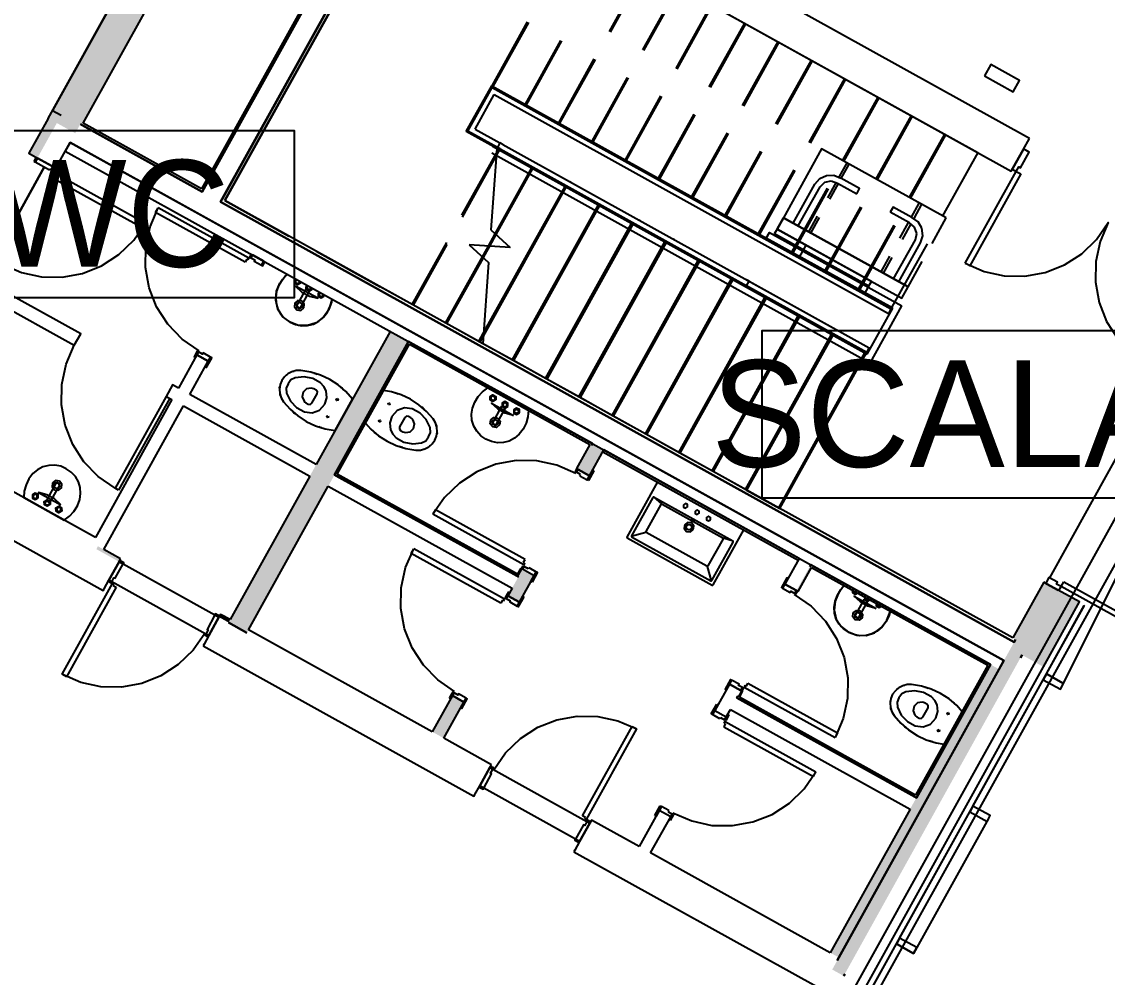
# Model space of a CAD drawing. Header units: metres. Extents: x 2.3 to 42.8, y 0.9 to 31.9.
# Drawn here: x 20.633 to 23.885, y 5.913 to 8.777 of the extents above; entities that cross this region are included whole.
import ezdxf

# ---------------------------------------------------------------- set-up
doc = ezdxf.new("R2010")
doc.units = ezdxf.units.M
for name, color, linetype in [('ARREDI', 9, 'Continuous'), ('PARETI_STRUTTURE', 7, 'Continuous'), ('PILASTRI_SETTI', 8, 'Continuous'), ('WAYFINDING_RIQUADRI', 7, 'Continuous'), ('WAYFINDING_TESTI', 7, 'Continuous')]:
    doc.layers.add(name, color=color, linetype=linetype)

msp = doc.modelspace()

# ---------------------------------------------------------------- linework, layer by layer
at = {"layer": 'ARREDI'}
for points in [[(21.8343, 9.3079), (21.2418, 8.2408)], [(22.299, 9.0499), (23.497, 8.3847)], [(22.4987, 8.939), (22.3924, 8.7476)], [(22.5021, 8.9371), (22.3959, 8.7457)], [(22.5985, 8.8836), (22.4923, 8.6922)], [(22.602, 8.8817), (22.4957, 8.6903)], [(22.6983, 8.8281), (22.5921, 8.6368)], [(22.7018, 8.8262), (22.5955, 8.6349)], [(22.1473, 8.7765), (22.041, 8.5851)], [(22.1507, 8.7746), (22.0444, 8.5832)], [(22.7982, 8.7727), (22.6919, 8.5813)], [(22.8016, 8.7708), (22.6954, 8.5794)], [(22.2471, 8.7211), (22.1408, 8.5297)], [(22.2505, 8.7192), (22.1443, 8.5278)], [(22.898, 8.7173), (22.7917, 8.5259)], [(22.9014, 8.7154), (22.7952, 8.524)], [(22.3469, 8.6657), (22.2407, 8.4743)], [(22.3504, 8.6637), (22.2441, 8.4724)], [(22.9978, 8.6619), (22.8916, 8.4705)], [(23.0013, 8.6599), (22.895, 8.4686)], [(22.4467, 8.6102), (22.3405, 8.4189)], [(22.4502, 8.6083), (22.3439, 8.4169)], [(23.0977, 8.6064), (22.9914, 8.415)], [(23.1011, 8.6045), (22.9948, 8.4131)], [(21.9646, 8.4474), (22.041, 8.5851)], [(21.9699, 8.449), (22.0425, 8.5798)], [(21.9913, 8.4551), (22.0487, 8.5584)], [(22.041, 8.5851), (23.2389, 7.92)], [(22.0425, 8.5798), (23.237, 7.9165)], [(22.0487, 8.5584), (23.2294, 7.9028)], [(22.5466, 8.5548), (22.4403, 8.3634)], [(22.55, 8.5529), (22.4438, 8.3615)], [(23.1975, 8.551), (23.0912, 8.3596)], [(23.2009, 8.5491), (23.0947, 8.3577)], [(22.6464, 8.4994), (22.5401, 8.308)], [(22.6498, 8.4975), (22.5436, 8.3061)], [(23.2973, 8.4956), (23.1911, 8.3042)], [(23.3008, 8.4937), (23.1945, 8.3023)], [(22.0559, 8.3967), (21.9646, 8.4474)], [(22.0578, 8.4002), (21.9699, 8.449)], [(21.9913, 8.4551), (22.0654, 8.414), (22.0578, 8.4002)], [(22.7462, 8.4439), (22.64, 8.2526)], [(22.7497, 8.442), (22.6434, 8.2507)], [(23.3971, 8.4401), (23.2909, 8.2488)], [(23.4006, 8.4382), (23.2943, 8.2469)], [(22.0437, 8.4035), (23.1659, 7.7804)], [(22.0663, 8.3955), (22.0578, 8.4002)], [(22.0739, 8.4092), (22.0654, 8.414)], [(22.0663, 8.3955), (23.1644, 7.7857), (23.172, 7.7995)], [(22.0739, 8.4092), (23.172, 7.7995), (23.1644, 7.7857), (22.8045, 7.9856)], [(23.4029, 8.1886), (23.0294, 8.3959), (22.9147, 8.1894)], [(21.9517, 8.1971), (22.0549, 8.383)], [(21.953, 8.1915), (22.0542, 8.3737)], [(23.1736, 7.7536), (22.0411, 8.3825)], [(22.8461, 8.3885), (22.7398, 8.1971)], [(22.8495, 8.3866), (22.7432, 8.1952)], [(23.497, 8.3847), (23.3907, 8.1933)], [(22.9459, 8.3331), (22.8396, 8.1417)], [(22.9493, 8.3312), (22.8431, 8.1398)], [(23.1052, 8.3539), (23.0814, 8.3112)], [(23.0883, 8.3073), (23.112, 8.3501)], [(22.2781, 8.2959), (22.276, 8.297)], [(23.009, 8.2902), (23.0236, 8.307)], [(23.0236, 8.307), (23.0437, 8.3164)], [(23.0245, 8.2816), (23.0387, 8.2957)], [(23.0387, 8.2957), (23.0582, 8.3001)], [(23.0437, 8.3164), (23.066, 8.3169)], [(23.0728, 8.2957), (23.0468, 8.2488)], [(23.0582, 8.3001), (23.0771, 8.2933)], [(23.066, 8.3169), (23.0865, 8.3083)], [(23.1347, 8.2613), (23.1433, 8.2768), (23.0865, 8.3083)], [(22.2684, 8.2833), (22.2704, 8.2821)], [(23.0457, 8.2777), (22.9395, 8.0863)], [(23.0492, 8.2757), (22.9429, 8.0844)], [(22.944, 8.1732), (23.009, 8.2902)], [(22.9595, 8.1646), (23.0245, 8.2816)], [(23.0537, 8.245), (23.0797, 8.2919)], [(23.0771, 8.2933), (23.1347, 8.2613)], [(21.2418, 8.2408), (21.4332, 8.1345)], [(22.3813, 8.2385), (22.3793, 8.2397)], [(23.2983, 8.1908), (23.322, 8.2335)], [(23.3289, 8.2297), (23.3052, 8.1869)], [(22.3716, 8.2259), (22.3737, 8.2248)], [(23.1455, 8.2222), (23.0393, 8.0308)], [(23.149, 8.2203), (23.0427, 8.0289)], [(23.3001, 8.1898), (23.2433, 8.2213), (23.2347, 8.2058)], [(23.2923, 8.1738), (23.2347, 8.2058)], [(22.4749, 8.1686), (22.477, 8.1674)], [(22.4846, 8.1812), (22.4825, 8.1824)], [(22.8959, 8.1555), (22.9147, 8.1894)], [(22.9147, 8.1894), (23.2882, 7.982)], [(23.0165, 8.1942), (22.9905, 8.1474)], [(22.9974, 8.1435), (23.0234, 8.1904)], [(23.2454, 8.1668), (23.1391, 7.9754)], [(23.2488, 8.1649), (23.1425, 7.9735)], [(23.2637, 8.1284), (23.2897, 8.1753)], [(23.2966, 8.1714), (23.2706, 8.1246)], [(23.308, 8.1614), (23.2923, 8.1738)], [(23.3182, 8.1769), (23.3001, 8.1898)], [(23.3296, 8.1577), (23.3182, 8.1769)], [(23.3607, 8.1126), (23.4029, 8.1886)], [(22.0309, 8.1045), (22.0514, 8.1415)], [(22.0352, 8.1042), (22.0544, 8.1388)], [(22.8637, 8.1283), (22.8733, 8.1455), (23.2692, 7.9257)], [(22.8959, 8.1555), (23.2694, 7.9481), (23.2882, 7.982)], [(23.3147, 8.1425), (23.308, 8.1614)], [(23.3102, 8.123), (23.3147, 8.1425)], [(23.3257, 8.1144), (23.3322, 8.1356)], [(23.3322, 8.1356), (23.3296, 8.1577)], [(21.8029, 7.9292), (21.9061, 8.1151)], [(21.8063, 7.9273), (21.9075, 8.1095)], [(22.5782, 8.1112), (22.5796, 8.1105)], [(22.5872, 8.1242), (22.5858, 8.125)], [(23.2424, 7.9181), (22.8637, 8.1283)], [(23.3452, 8.1114), (23.2389, 7.92)], [(23.2452, 8.0059), (23.3102, 8.123)], [(23.2607, 7.9973), (23.3257, 8.1144)], [(21.5151, 8.089), (21.7065, 7.9827)], [(21.9027, 7.8738), (22.013, 8.0724)], [(21.9062, 7.8719), (22.016, 8.0696)], [(23.2073, 8.0269), (23.2334, 8.0738)], [(23.2402, 8.07), (23.2142, 8.0231)], [(23.2882, 7.982), (23.3304, 8.058)], [(21.4289, 8.0198), (21.427, 8.0183), (21.4138, 8.0039), (21.4035, 7.9872), (21.3965, 7.9688), (21.3937, 7.9509), (21.395, 7.9328), (21.4003, 7.9154), (21.4094, 7.8997), (21.4218, 7.8865), (21.4369, 7.8764), (21.4535, 7.8689), (21.4713, 7.8654), (21.4894, 7.866), (21.507, 7.8706), (21.523, 7.8791), (21.5367, 7.8909), (21.5486, 7.9066), (21.5574, 7.9242), (21.5627, 7.9431), (21.5629, 7.9454)], [(21.5623, 7.9457), (21.5613, 7.9366), (21.5519, 7.9122), (21.5367, 7.891), (21.5152, 7.8744), (21.4894, 7.866), (21.4623, 7.8667), (21.4369, 7.8764), (21.4153, 7.8928), (21.4003, 7.9154), (21.3938, 7.9418), (21.3965, 7.9688), (21.4066, 7.9929), (21.4223, 8.0138), (21.4294, 8.0195)], [(21.4504, 8.003), (21.4545, 8.0055)], [(21.4675, 7.9983), (21.4676, 7.9935), (21.4592, 7.9884), (21.4505, 7.9932), (21.4504, 8.003)], [(21.4573, 8.004), (21.4531, 8.0015), (21.4533, 7.9948), (21.4591, 7.9916), (21.4648, 7.995)], [(22.7971, 7.9897), (22.8045, 7.9856), (22.8121, 7.9993), (22.8047, 8.0035)], [(21.4573, 7.9252), (21.4849, 7.9749)], [(21.4573, 7.9252), (21.4588, 7.9219), (21.464, 7.919), (21.4676, 7.9195), (21.4952, 7.9692)], [(21.4648, 7.995), (21.4648, 7.9999)], [(21.4852, 7.9837), (21.4894, 7.9862)], [(21.5024, 7.979), (21.5025, 7.9741), (21.494, 7.9691), (21.4854, 7.9738), (21.4853, 7.9837)], [(21.4907, 7.9738), (21.4873, 7.9794), (21.4905, 7.9852)], [(21.5005, 7.9797), (21.4973, 7.9739), (21.4906, 7.9738)], [(21.8242, 7.9174), (21.7065, 7.9827)], [(22.8121, 7.9993), (23.172, 7.7995)], [(21.5253, 7.9662), (21.5212, 7.9637)], [(21.5212, 7.9637), (21.5213, 7.9539), (21.5299, 7.9491), (21.5384, 7.9542), (21.5383, 7.959)], [(21.5279, 7.9648), (21.5241, 7.9626), (21.5242, 7.9559), (21.5301, 7.9526), (21.5358, 7.9561)], [(21.5358, 7.9561), (21.5357, 7.9605)], [(23.1659, 7.7804), (23.2424, 7.9181)], [(23.2691, 7.9257), (23.1736, 7.7536)], [(23.237, 7.9165), (23.2294, 7.9028)], [(22.0145, 7.8117), (21.8968, 7.8771)], [(22.0026, 7.8184), (22.0168, 7.844)], [(22.006, 7.8164), (22.0162, 7.8347)], [(21.4252, 7.7172), (21.4266, 7.7189), (21.428, 7.7196)], [(21.4519, 7.7098), (21.4393, 7.703), (21.4309, 7.6914)], [(21.4452, 7.7286), (21.4465, 7.7293), (21.4488, 7.7296)], [(21.5283, 7.6944), (21.5049, 7.7075), (21.4786, 7.7128), (21.4519, 7.7098)], [(21.5085, 7.7237), (21.5135, 7.7227), (21.5182, 7.7207)], [(21.4054, 7.679), (21.4053, 7.6805), (21.406, 7.6827)], [(21.4309, 7.6914), (21.4255, 7.6782), (21.4264, 7.6639)], [(21.5005, 7.6786), (21.4865, 7.6761), (21.4763, 7.6662), (21.4733, 7.6523), (21.4786, 7.6391)], [(21.5078, 7.6763), (21.5043, 7.6778), (21.5005, 7.6786)], [(21.5149, 7.6723), (21.5078, 7.6763)], [(21.545, 7.6707), (21.5384, 7.6838), (21.5283, 7.6944)], [(21.5886, 7.6816), (21.5928, 7.6787), (21.5963, 7.675)], [(21.408, 7.6561), (21.407, 7.6581), (21.4069, 7.6596)], [(21.4264, 7.6639), (21.438, 7.6397), (21.4564, 7.6202), (21.4799, 7.6072)], [(21.5022, 7.6333), (21.5179, 7.6616)], [(21.5179, 7.6616), (21.5186, 7.6676), (21.5149, 7.6723)], [(21.5412, 7.6301), (21.5474, 7.65), (21.545, 7.6707)], [(21.866, 7.5861), (21.846, 7.609), (21.823, 7.6289), (21.7975, 7.6455), (21.77, 7.6584), (21.7409, 7.6673), (21.7171, 7.6712)], [(21.7506, 7.6643), (21.7556, 7.6634), (21.7603, 7.6614)], [(21.4786, 7.6391), (21.4813, 7.6363), (21.4844, 7.6342)], [(21.4799, 7.6072), (21.5033, 7.6045), (21.5253, 7.6128), (21.5412, 7.6301)], [(21.4844, 7.6342), (21.4915, 7.6302)], [(21.4915, 7.6302), (21.4975, 7.6295), (21.5022, 7.6333)], [(21.803, 7.6169), (21.7796, 7.6195), (21.7575, 7.6113), (21.7416, 7.5939)], [(21.8564, 7.5602), (21.8449, 7.5844), (21.8265, 7.6039), (21.803, 7.6169)], [(21.8307, 7.6223), (21.8348, 7.6193), (21.8383, 7.6156)], [(22.0544, 7.569), (22.0507, 7.5685), (22.0456, 7.5713), (22.044, 7.5747), (22.0716, 7.6243)], [(22.0544, 7.569), (22.0819, 7.6186)], [(21.4522, 7.6018), (21.448, 7.6047), (21.4446, 7.6084)], [(21.6631, 7.5739), (21.6789, 7.5558), (21.7019, 7.5358), (21.7274, 7.5193), (21.755, 7.5064), (21.784, 7.4974), (21.814, 7.4925), (21.8276, 7.4929), (21.8406, 7.4962), (21.8526, 7.5025), (21.8629, 7.5113), (21.8708, 7.5222), (21.8759, 7.5347), (21.8779, 7.5481), (21.8769, 7.5616), (21.8729, 7.5744), (21.866, 7.5861)], [(21.7416, 7.5939), (21.7355, 7.5741), (21.7379, 7.5534)], [(21.7807, 7.5908), (21.7649, 7.5625)], [(21.7914, 7.5939), (21.7854, 7.5945), (21.7807, 7.5908)], [(21.7824, 7.5455), (21.7963, 7.548), (21.8065, 7.5579), (21.8095, 7.5718), (21.8043, 7.585)], [(21.7984, 7.5899), (21.7914, 7.5939)], [(21.8043, 7.585), (21.8016, 7.5877), (21.7984, 7.5899)], [(21.5323, 7.5597), (21.5273, 7.5607), (21.5226, 7.5627)], [(21.6942, 7.5425), (21.6901, 7.5454), (21.6866, 7.5491)], [(21.7379, 7.5534), (21.7445, 7.5403), (21.7546, 7.5297)], [(21.7649, 7.5625), (21.7643, 7.5565), (21.768, 7.5517)], [(21.768, 7.5517), (21.7751, 7.5478)], [(21.7751, 7.5478), (21.7786, 7.5463), (21.7824, 7.5455)], [(21.852, 7.5327), (21.8574, 7.5459), (21.8564, 7.5602)], [(21.8749, 7.568), (21.8759, 7.566), (21.876, 7.5644)], [(21.7546, 7.5297), (21.778, 7.5166), (21.8043, 7.5113), (21.831, 7.5143)], [(21.831, 7.5143), (21.8436, 7.5211), (21.852, 7.5327)], [(21.8775, 7.5451), (21.8776, 7.5436), (21.8769, 7.5414)], [(21.7743, 7.5004), (21.7693, 7.5014), (21.7647, 7.5034)], [(21.8377, 7.4955), (21.8364, 7.4948), (21.8341, 7.4945)], [(21.8577, 7.5069), (21.8562, 7.5052), (21.8549, 7.5045)], [(20.7458, 7.388), (20.7443, 7.3913), (20.7391, 7.3942), (20.7355, 7.3937), (20.7079, 7.3441)], [(20.7458, 7.388), (20.7182, 7.3383)], [(22.5378, 7.3973), (22.446, 7.2321)], [(22.5234, 7.3512), (22.4594, 7.2359)], [(22.5261, 7.352), (22.5246, 7.3522), (22.5234, 7.3512)], [(22.5252, 7.3523), (22.5495, 7.3318)], [(22.7636, 7.2201), (22.5261, 7.352)], [(22.5032, 7.2485), (22.5486, 7.3301)], [(22.5486, 7.3301), (22.5497, 7.331), (22.5512, 7.3308)], [(22.5512, 7.3308), (22.7332, 7.2298)], [(22.7042, 7.0887), (22.796, 7.254)], [(22.446, 7.2321), (22.4459, 7.2306), (22.4468, 7.2294)], [(22.4468, 7.2294), (22.7015, 7.088)], [(22.4592, 7.2344), (22.5023, 7.2467)], [(22.4594, 7.2359), (22.4593, 7.2344), (22.4602, 7.2332)], [(22.4602, 7.2332), (22.6977, 7.1014)], [(22.504, 7.2458), (22.5031, 7.247), (22.5033, 7.2485)], [(22.6859, 7.1448), (22.504, 7.2458)], [(22.7339, 7.2272), (22.6886, 7.1455)], [(22.7332, 7.2298), (22.7341, 7.2287), (22.7339, 7.2272)], [(22.7643, 7.2195), (22.7349, 7.2289)], [(22.7004, 7.1021), (22.7644, 7.2174)], [(22.7644, 7.2174), (22.7646, 7.2189), (22.7636, 7.2201)], [(22.6886, 7.1455), (22.6874, 7.1446), (22.6859, 7.1448)], [(22.6992, 7.1012), (22.6876, 7.1438)], [(22.6977, 7.1014), (22.6992, 7.1012), (22.7004, 7.1021)], [(22.7015, 7.088), (22.703, 7.0878), (22.7042, 7.0887)], [(23.0974, 7.0866), (23.0953, 7.0849), (23.0796, 7.064), (23.0695, 7.0399), (23.0668, 7.0129), (23.0733, 6.9865), (23.0883, 6.9638), (23.1099, 6.9474), (23.1352, 6.9378), (23.1624, 6.9371), (23.1882, 6.9455), (23.2097, 6.962), (23.2249, 6.9833), (23.2343, 7.0077), (23.2346, 7.0104)], [(23.0695, 7.0399), (23.0765, 7.0582), (23.0868, 7.075), (23.0974, 7.0866)], [(23.1378, 7.0641), (23.1311, 7.0601), (23.1225, 7.0649), (23.1223, 7.0728)], [(23.1349, 7.0658), (23.1312, 7.0636), (23.1254, 7.0668), (23.1253, 7.0711)], [(23.1099, 6.9475), (23.0948, 6.9576), (23.0824, 6.9708), (23.0733, 6.9865), (23.068, 7.0039), (23.0667, 7.022), (23.0695, 7.0399)], [(23.1406, 6.9906), (23.137, 6.9901), (23.1318, 6.993), (23.1303, 6.9963), (23.1578, 7.046)], [(23.1406, 6.9906), (23.1682, 7.0402)], [(23.1583, 7.0528), (23.1584, 7.0449), (23.167, 7.0401), (23.1738, 7.0442)], [(23.1613, 7.0511), (23.1608, 7.0502), (23.1642, 7.0446)], [(23.1642, 7.0446), (23.1708, 7.0447), (23.1713, 7.0456)], [(23.1931, 7.0335), (23.1932, 7.0256), (23.2019, 7.0208), (23.2086, 7.0248)], [(23.2059, 7.0264), (23.2018, 7.0239), (23.1959, 7.0272), (23.1959, 7.0319)], [(23.2346, 7.0104), (23.2303, 6.9952), (23.2216, 6.9777), (23.2097, 6.962)], [(23.2097, 6.962), (23.196, 6.9502), (23.1799, 6.9417), (23.1624, 6.9371), (23.1442, 6.9365), (23.1264, 6.94), (23.1099, 6.9475)], [(23.4499, 6.709), (23.4341, 6.7272), (23.4111, 6.7471), (23.3856, 6.7637), (23.358, 6.7766), (23.329, 6.7856), (23.299, 6.7904), (23.2854, 6.7901), (23.2724, 6.7867), (23.2604, 6.7805), (23.2502, 6.7717), (23.2422, 6.7608), (23.2371, 6.7482), (23.2351, 6.7349), (23.2361, 6.7214), (23.2401, 6.7085), (23.247, 6.6969)], [(23.2553, 6.7761), (23.2568, 6.7778), (23.2581, 6.7785)], [(23.282, 6.7686), (23.2694, 6.7619), (23.261, 6.7503)], [(23.2753, 6.7875), (23.2766, 6.7882), (23.2789, 6.7884)], [(23.3584, 6.7533), (23.335, 6.7663), (23.3087, 6.7717), (23.282, 6.7686)], [(23.3387, 6.7826), (23.3437, 6.7816), (23.3483, 6.7796)], [(23.2355, 6.7379), (23.2354, 6.7394), (23.2361, 6.7415)], [(23.261, 6.7503), (23.2556, 6.7371), (23.2566, 6.7228)], [(23.3306, 6.7375), (23.3167, 6.7349), (23.3065, 6.7251), (23.3035, 6.7112), (23.3087, 6.698)], [(23.3379, 6.7351), (23.3344, 6.7367), (23.3306, 6.7375)], [(23.345, 6.7312), (23.3379, 6.7351)], [(23.3751, 6.7296), (23.3685, 6.7426), (23.3584, 6.7533)], [(23.4188, 6.7405), (23.4229, 6.7376), (23.4264, 6.7339)], [(23.2381, 6.715), (23.2371, 6.717), (23.237, 6.7185)], [(23.2566, 6.7228), (23.2681, 6.6986), (23.2865, 6.679), (23.31, 6.6661)], [(23.3323, 6.6922), (23.3481, 6.7205)], [(23.3481, 6.7205), (23.3488, 6.7265), (23.345, 6.7312)], [(23.3714, 6.689), (23.3775, 6.7089), (23.3751, 6.7296)], [(23.247, 6.6969), (23.267, 6.674), (23.29, 6.6541), (23.3155, 6.6375), (23.343, 6.6246), (23.3721, 6.6156), (23.3959, 6.6118)], [(23.3087, 6.698), (23.3114, 6.6952), (23.3146, 6.693)], [(23.31, 6.6661), (23.3334, 6.6634), (23.3555, 6.6717), (23.3714, 6.689)], [(23.3146, 6.693), (23.3216, 6.6891)], [(23.3216, 6.6891), (23.3276, 6.6884), (23.3323, 6.6922)], [(23.2823, 6.6607), (23.2782, 6.6636), (23.2747, 6.6673)], [(23.3624, 6.6186), (23.3574, 6.6196), (23.3528, 6.6216)]]:
    msp.add_lwpolyline(points, dxfattribs=at)
for points in [[(23.5172, 8.6146), (23.6032, 8.5668), (23.6223, 8.6012), (23.5363, 8.649)], [(22.8959, 8.1555), (23.2694, 7.9481), (23.2882, 7.982), (22.9147, 8.1894)], [(22.8959, 8.1555), (22.8883, 8.1417), (23.1709, 7.9848), (23.1786, 7.9986)], [(22.9823, 8.1075), (22.9623, 8.0714), (23.1585, 7.9624), (23.1785, 7.9986)], [(21.4534, 7.9841), (21.4722, 7.9667), (21.4947, 7.9544), (21.5196, 7.9478)], [(21.4779, 7.9189), (21.4792, 7.9305), (21.472, 7.9396), (21.4605, 7.9409), (21.4514, 7.9337), (21.45, 7.9221), (21.4573, 7.913), (21.4688, 7.9117)], [(21.4565, 7.9308), (21.4567, 7.9215), (21.4648, 7.917), (21.4727, 7.9218), (21.4726, 7.931), (21.4645, 7.9355)], [(21.4169, 7.638), (21.4369, 7.6151), (21.4599, 7.5952), (21.4854, 7.5786), (21.5129, 7.5657), (21.542, 7.5567), (21.572, 7.5519), (21.6239, 7.6454), (21.6039, 7.6683), (21.581, 7.6883), (21.5555, 7.7048), (21.5279, 7.7177), (21.4988, 7.7267), (21.4688, 7.7315), (21.4553, 7.7312), (21.4422, 7.7279), (21.4303, 7.7216), (21.42, 7.7128), (21.4121, 7.7019), (21.407, 7.6894), (21.4049, 7.676), (21.406, 7.6625), (21.41, 7.6496)], [(22.1235, 7.5404), (22.1097, 7.5285), (22.0937, 7.5201), (22.0761, 7.5154), (22.058, 7.5149), (22.0402, 7.5184), (22.0237, 7.5258), (22.0086, 7.5359), (21.9962, 7.5492), (21.9871, 7.5649), (21.9817, 7.5822), (21.9804, 7.6003), (21.9833, 7.6183), (21.9902, 7.6366), (22.0005, 7.6533), (22.0138, 7.6678), (22.0295, 7.6795), (22.151, 7.6121), (22.1494, 7.5925), (22.1441, 7.5736), (22.1354, 7.556)], [(22.151, 7.6121), (22.0295, 7.6795)], [(21.5793, 7.6471), (21.5805, 7.643), (21.5763, 7.6418), (21.5752, 7.6459)], [(22.0533, 7.6435), (22.0448, 7.6384), (22.0362, 7.6432), (22.0361, 7.6531), (22.0445, 7.6581), (22.0531, 7.6534)], [(22.039, 7.6519), (22.0448, 7.6553), (22.0506, 7.6521), (22.0507, 7.6454), (22.045, 7.6419), (22.0391, 7.6452)], [(21.7319, 7.6281), (21.7308, 7.6322), (21.7349, 7.6334), (21.7361, 7.6293)], [(22.1064, 7.5968), (22.0817, 7.6036), (22.0593, 7.6161), (22.0406, 7.6337)], [(22.0892, 7.6236), (22.089, 7.6334), (22.0804, 7.6382), (22.072, 7.6331), (22.0722, 7.6233), (22.0807, 7.6185)], [(22.0779, 7.6229), (22.0845, 7.623), (22.0877, 7.6288), (22.0843, 7.6345), (22.0777, 7.6344), (22.0745, 7.6286)], [(22.1241, 7.6042), (22.1239, 7.6141), (22.1153, 7.6188), (22.1068, 7.6138), (22.107, 7.6039), (22.1156, 7.5992)], [(22.1096, 7.6122), (22.1153, 7.6157), (22.1212, 7.6124), (22.1213, 7.6057), (22.1156, 7.6023), (22.1097, 7.6056)], [(21.5509, 7.596), (21.5521, 7.5919), (21.548, 7.5907), (21.5468, 7.5948)], [(21.7036, 7.577), (21.7024, 7.5811), (21.7065, 7.5823), (21.7077, 7.5782)], [(22.0381, 7.5831), (22.0472, 7.5903), (22.0587, 7.589), (22.066, 7.5799), (22.0646, 7.5684), (22.0555, 7.5611), (22.044, 7.5624), (22.0368, 7.5715)], [(22.0595, 7.5712), (22.0515, 7.5665), (22.0434, 7.571), (22.0433, 7.5802), (22.0512, 7.585), (22.0593, 7.5805)], [(20.7603, 7.2831), (20.776, 7.2949), (20.7893, 7.3093), (20.7996, 7.3261), (20.8066, 7.3444), (20.8094, 7.3623), (20.8081, 7.3804), (20.8027, 7.3978), (20.7936, 7.4135), (20.7812, 7.4267), (20.7662, 7.4368), (20.7496, 7.4443), (20.7318, 7.4478), (20.7137, 7.4472), (20.6961, 7.4426), (20.6801, 7.4341), (20.6663, 7.4223), (20.6545, 7.4066), (20.6457, 7.3891), (20.6404, 7.3702), (20.6388, 7.3506)], [(20.7252, 7.3943), (20.7239, 7.3828), (20.7311, 7.3737), (20.7426, 7.3723), (20.7517, 7.3796), (20.7531, 7.3911), (20.7458, 7.4002), (20.7343, 7.4016)], [(20.7465, 7.3825), (20.7464, 7.3917), (20.7383, 7.3962), (20.7304, 7.3914), (20.7305, 7.3822), (20.7386, 7.3777)], [(20.6388, 7.3506), (20.7603, 7.2831)], [(20.6819, 7.3495), (20.6818, 7.3593), (20.6732, 7.3641), (20.6647, 7.359), (20.6649, 7.3492), (20.6735, 7.3444)], [(20.6673, 7.3572), (20.6674, 7.3505), (20.6732, 7.3472), (20.679, 7.3507), (20.6789, 7.3573), (20.673, 7.3606)], [(20.7497, 7.3291), (20.7308, 7.3465), (20.7084, 7.3589), (20.6835, 7.3654)], [(20.7178, 7.3295), (20.7094, 7.3245), (20.7008, 7.3292), (20.7006, 7.3391), (20.7091, 7.3442), (20.7177, 7.3394)], [(20.7124, 7.3395), (20.7158, 7.3338), (20.7126, 7.328), (20.706, 7.3279), (20.7026, 7.3336), (20.7058, 7.3393)], [(20.7527, 7.3102), (20.7443, 7.3051), (20.7357, 7.3099), (20.7355, 7.3197), (20.7439, 7.3248), (20.7525, 7.32)], [(20.7382, 7.3182), (20.7383, 7.3115), (20.7442, 7.3083), (20.7499, 7.3117), (20.7498, 7.3184), (20.744, 7.3217)], [(22.6159, 7.3292), (22.616, 7.3223), (22.622, 7.3189), (22.6279, 7.3225), (22.6278, 7.3294), (22.6218, 7.3327)], [(22.6398, 7.2858), (22.6435, 7.2824), (22.6484, 7.281), (22.6446, 7.2844)], [(22.6503, 7.3101), (22.6504, 7.3032), (22.6565, 7.2998), (22.6624, 7.3034), (22.6623, 7.3103), (22.6562, 7.3136)], [(22.6968, 7.2843), (22.6967, 7.2912), (22.6907, 7.2945), (22.6848, 7.291), (22.6849, 7.2841), (22.6909, 7.2807)], [(22.6449, 7.2545), (22.6462, 7.2657), (22.6392, 7.2746), (22.6279, 7.2759), (22.6191, 7.2689), (22.6178, 7.2576), (22.6249, 7.2488), (22.6361, 7.2475)], [(22.6276, 7.2538), (22.623, 7.2615), (22.6274, 7.2695), (22.6364, 7.2696), (22.6411, 7.2618), (22.6367, 7.2539)], [(23.1927, 7.0185), (23.1679, 7.0252), (23.1455, 7.0378), (23.1269, 7.0554)], [(23.816, 7.0269), (23.6975, 6.8135), (23.6979, 6.8133), (23.8164, 7.0267)], [(23.1243, 7.0047), (23.1334, 7.012), (23.145, 7.0106), (23.1522, 7.0015), (23.1509, 6.99), (23.1418, 6.9828), (23.1302, 6.9841), (23.123, 6.9932)], [(23.1457, 6.9929), (23.1378, 6.9881), (23.1297, 6.9926), (23.1295, 7.0019), (23.1375, 7.0066), (23.1455, 7.0021)], [(23.6975, 6.8135), (23.4777, 6.4176), (23.4781, 6.4174), (23.6979, 6.8133)], [(23.4094, 6.706), (23.4106, 6.7018), (23.4065, 6.7007), (23.4053, 6.7048)], [(23.3811, 6.6549), (23.3823, 6.6508), (23.3781, 6.6496), (23.3769, 6.6537)], [(23.4777, 6.4176), (23.2579, 6.0217), (23.2583, 6.0215), (23.4781, 6.4174)], [(23.2579, 6.0217), (23.1336, 5.7978), (23.1339, 5.7976), (23.2583, 6.0215)]]:
    msp.add_lwpolyline(points, close=True, dxfattribs=at)
at = {"layer": 'PARETI_STRUTTURE'}
for points in [[(25.2989, 9.6563), (22.1919, 4.0605)], [(23.6518, 8.4271), (21.844, 9.4308)], [(21.7674, 9.3496), (21.1711, 8.2755)], [(21.7754, 9.3519), (21.1733, 8.2675)], [(21.1762, 8.2727), (21.7754, 9.3519), (21.7703, 9.3547)], [(21.2284, 8.2369), (21.8305, 9.3213)], [(21.8391, 9.3165), (21.8305, 9.3213), (21.2332, 8.2455)], [(21.2418, 8.2408), (21.8343, 9.3079)], [(21.8343, 9.3079), (23.5973, 8.329), (23.6021, 8.3376)], [(20.7122, 8.4873), (20.9282, 8.8765), (20.7252, 8.5108), (20.751, 8.4965)], [(20.8165, 8.4724), (21.0143, 8.8287), (21.0092, 8.8316)], [(20.7122, 8.4873), (20.654, 8.3825), (20.6798, 8.3682)], [(20.8085, 8.4701), (20.8136, 8.4673)], [(21.1733, 8.2675), (20.8085, 8.4701)], [(20.8136, 8.4672), (21.1733, 8.2675), (21.1762, 8.2727)], [(21.171, 8.2755), (20.8165, 8.4724)], [(23.6327, 8.3927), (23.6518, 8.4271)], [(20.7349, 8.3376), (20.7779, 8.415)], [(21.1669, 8.1991), (20.7779, 8.415), (20.7635, 8.3892)], [(20.7779, 8.415), (21.1703, 8.1971)], [(22.0559, 8.3967), (22.0387, 8.1533)], [(22.0542, 8.3737), (22.0644, 8.392)], [(22.0549, 8.383), (22.0609, 8.3939)], [(22.0644, 8.392), (22.0559, 8.3968)], [(22.1642, 8.3366), (22.0644, 8.392)], [(23.6006, 8.3348), (23.6126, 8.3282), (23.6203, 8.3419), (23.6254, 8.3391), (23.6514, 8.3859), (23.6342, 8.3954)], [(23.6327, 8.3927), (23.6021, 8.3376)], [(23.6021, 8.3376), (23.6327, 8.3927)], [(20.6697, 8.358), (20.6764, 8.3701)], [(20.6798, 8.3682), (20.6731, 8.3561), (20.6697, 8.358)], [(20.7349, 8.3376), (20.6798, 8.3682), (20.6731, 8.3561)], [(20.6798, 8.3682), (20.7349, 8.3376)], [(20.7635, 8.3892), (21.1525, 8.1732)], [(20.7006, 8.3408), (20.5477, 8.0654)], [(20.5477, 8.0654), (20.7006, 8.3408)], [(20.7161, 8.3322), (20.6731, 8.3561)], [(20.718, 8.3357), (20.7161, 8.3322)], [(20.718, 8.3357), (20.7301, 8.329), (20.7392, 8.3454)], [(20.7349, 8.3376), (20.7301, 8.329)], [(20.7335, 8.3271), (20.7301, 8.329)], [(20.7431, 8.3443), (20.7335, 8.3271)], [(20.7396, 8.3462), (20.7431, 8.3443)], [(22.0514, 8.1416), (22.1608, 8.3385)], [(22.0544, 8.1388), (22.1642, 8.3366)], [(22.264, 8.2812), (22.1642, 8.3366)], [(23.4597, 8.0528), (23.6126, 8.3282)], [(23.6126, 8.3282), (23.6264, 8.3205)], [(20.7322, 8.3166), (20.7274, 8.3079)], [(20.7274, 8.3079), (20.9959, 8.1589)], [(20.7288, 8.3185), (20.7316, 8.3236), (21.0036, 8.1726)], [(20.7288, 8.3185), (20.7322, 8.3165)], [(23.6264, 8.3205), (23.4735, 8.0451), (23.4597, 8.0528)], [(22.0162, 7.8347), (22.264, 8.2812)], [(22.0168, 7.844), (22.2606, 8.2831)], [(22.3639, 8.2257), (22.264, 8.2812)], [(21.2332, 8.2455), (21.2284, 8.2369), (23.6059, 6.9169), (23.6107, 6.9255)], [(23.6059, 6.9169), (21.2284, 8.2369)], [(23.602, 6.9302), (21.2418, 8.2408)], [(21.1642, 7.7907), (21.1134, 7.8258), (21.0704, 7.8702), (21.037, 7.9221), (21.0142, 7.9795), (21.0032, 8.0402), (21.0042, 8.102), (21.0172, 8.1623), (21.0417, 8.219)], [(21.0341, 8.2052), (21.0417, 8.219)], [(21.3026, 8.0562), (21.0341, 8.2052)], [(21.3108, 8.0628), (21.3136, 8.068), (21.0417, 8.219)], [(23.561, 6.836), (23.5753, 6.8618), (21.1669, 8.1991)], [(21.1703, 8.1971), (23.5753, 6.8618)], [(22.3639, 8.2257), (22.1058, 7.761), (22.0145, 7.8117)], [(22.1024, 7.7629), (22.3604, 8.2276)], [(22.4637, 8.1703), (22.3639, 8.2257)], [(20.5753, 8.0502), (20.6319, 8.0256), (20.6923, 8.0126), (20.754, 8.0116), (20.8148, 8.0227), (20.8722, 8.0454), (20.9241, 8.0789), (20.9684, 8.1218), (21.0036, 8.1726)], [(20.9959, 8.1589), (21.0036, 8.1726)], [(21.1525, 8.1732), (23.5351, 6.8503)], [(22.4637, 8.1703), (22.2057, 7.7056), (22.1058, 7.761)], [(22.2022, 7.7075), (22.4602, 8.1722)], [(22.5635, 8.1149), (22.4637, 8.1703)], [(23.4597, 8.0528), (23.5164, 8.0282), (23.5767, 8.0152), (23.6385, 8.0142), (23.6992, 8.0253), (23.7566, 8.048), (23.8085, 8.0815), (23.8529, 8.1245), (23.888, 8.1752), (23.8635, 8.1186), (23.8504, 8.0582), (23.8495, 7.9965), (23.8605, 7.9357), (23.8832, 7.8783), (23.9167, 7.8264), (23.9597, 7.7821), (24.0105, 7.747)], [(22.0387, 8.1533), (22.0966, 8.0999)], [(21.9738, 8.1086), (22.0317, 8.0551)], [(22.0966, 8.0999), (21.9738, 8.1086)], [(22.013, 8.0724), (22.0309, 8.1045)], [(22.016, 8.0697), (22.0352, 8.1042)], [(22.5635, 8.1149), (22.3055, 7.6502), (22.2057, 7.7056)], [(22.302, 7.6521), (22.5601, 8.1168)], [(22.6633, 8.0594), (22.5635, 8.1149)], [(21.3203, 8.0801), (21.3156, 8.0715), (21.319, 8.0695)], [(21.319, 8.0695), (21.3238, 8.0782)], [(21.3073, 8.0648), (21.3026, 8.0562)], [(21.3108, 8.0629), (21.3073, 8.0648)], [(21.3582, 8.059), (21.3515, 8.047), (21.355, 8.0451), (21.3616, 8.0571)], [(22.0317, 8.0551), (22.0145, 7.8117)], [(22.6633, 8.0594), (22.4053, 7.5947), (22.3055, 7.6502)], [(22.4019, 7.5966), (22.6599, 8.0614)], [(22.7632, 8.004), (22.6633, 8.0594)], [(22.7632, 8.004), (22.5051, 7.5393), (22.4053, 7.5947)], [(22.5017, 7.5412), (22.7597, 8.0059)], [(22.863, 7.9486), (22.7632, 8.004)], [(23.7543, 6.7932), (24.3573, 8.0009)], [(20.5485, 7.9412), (20.7903, 7.8069), (20.8095, 7.8413), (20.5676, 7.9756)], [(22.863, 7.9486), (22.605, 7.4839), (22.5051, 7.5393)], [(22.6015, 7.4858), (22.8596, 7.9505)], [(22.9628, 7.8932), (22.863, 7.9486)], [(22.9628, 7.8932), (22.7048, 7.4284), (22.605, 7.4839)], [(22.7014, 7.4304), (22.9594, 7.8951)], [(23.0627, 7.8377), (22.9628, 7.8932)], [(21.7369, 7.8488), (21.5151, 7.4495)], [(22.8012, 7.3749), (23.0592, 7.8396)], [(20.9128, 7.3786), (20.862, 7.4137), (20.8191, 7.4581), (20.7856, 7.5099), (20.7629, 7.5674), (20.7518, 7.6281), (20.7528, 7.6898), (20.7658, 7.7502), (20.7903, 7.8069)], [(21.5702, 7.4189), (21.7919, 7.8182)], [(21.7971, 7.8153), (21.7919, 7.8182), (21.5702, 7.4189), (21.5754, 7.416)], [(21.5783, 7.4212), (21.7942, 7.8102)], [(21.7942, 7.8102), (22.3347, 7.5101)], [(22.3398, 7.5072), (22.3427, 7.5124), (21.7971, 7.8153)], [(23.0627, 7.8377), (22.8046, 7.373), (22.7048, 7.4284)], [(23.1625, 7.7823), (23.0627, 7.8377)], [(21.1575, 7.7787), (21.1021, 7.6788)], [(21.1365, 7.6597), (21.1919, 7.7596), (21.1575, 7.7787)], [(22.8046, 7.373), (22.9045, 7.3176), (23.1625, 7.7823)], [(22.901, 7.3195), (23.159, 7.7842)], [(21.1021, 7.6788), (21.0849, 7.6884), (21.0657, 7.654)], [(21.0829, 7.6444), (20.8536, 7.2313)], [(21.0657, 7.654), (20.9128, 7.3786)], [(21.0761, 7.6482), (20.9232, 7.3728)], [(21.0657, 7.654), (21.0829, 7.6444)], [(21.5151, 7.4495), (21.1365, 7.6597)], [(23.7129, 7.1096), (24.013, 7.6501)], [(20.8785, 7.195), (21.1174, 7.6253)], [(21.1174, 7.6253), (21.496, 7.4151)], [(22.4187, 4.6036), (24.0969, 7.626)], [(20.8536, 7.2313), (20.3192, 7.5281)], [(22.3347, 7.5101), (22.2945, 7.4378), (22.2997, 7.4349)], [(22.3341, 7.4158), (22.3771, 7.4933)], [(22.3427, 7.5124), (22.3399, 7.5072)], [(22.293, 7.4229), (22.2364, 7.4474), (22.176, 7.4604), (22.1143, 7.4614), (22.0535, 7.4504), (21.9961, 7.4276), (21.9442, 7.3942), (21.8999, 7.3512), (21.8647, 7.3004)], [(22.121, 7.1131), (21.5702, 7.4189)], [(21.5754, 7.416), (22.1158, 7.1159)], [(22.1187, 7.1211), (21.5783, 7.4212)], [(22.2915, 7.4282), (22.2963, 7.4369)], [(22.2997, 7.4349), (22.2949, 7.4263), (22.2915, 7.4283)], [(22.3341, 7.4158), (22.2997, 7.4349), (22.2949, 7.4263)], [(22.307, 7.4196), (22.2949, 7.4263)], [(22.2997, 7.4349), (22.3341, 7.4158)], [(22.3051, 7.4162), (22.3274, 7.4038), (22.3437, 7.433)], [(22.3051, 7.4162), (22.307, 7.4196)], [(22.3341, 7.4158), (22.3274, 7.4038)], [(22.3471, 7.4311), (22.3309, 7.4019)], [(22.3437, 7.433), (22.3471, 7.4311)], [(20.2622, 7.4133), (20.8767, 7.0721), (20.8795, 7.0773)], [(21.496, 7.4151), (21.2571, 6.9848)], [(21.3122, 6.9542), (21.5511, 7.3845)], [(21.5511, 7.3845), (22.1019, 7.0787)], [(22.3309, 7.4019), (22.3274, 7.4038)], [(20.9232, 7.3729), (20.9128, 7.3786)], [(21.8724, 7.3142), (21.8647, 7.3004)], [(22.1395, 7.1546), (22.1367, 7.1494), (21.8647, 7.3004)], [(22.1409, 7.1651), (21.8724, 7.3142)], [(20.9292, 7.1668), (20.8785, 7.195)], [(21.9299, 6.7688), (21.8791, 6.804), (21.8361, 6.8483), (21.8026, 6.9002), (21.7799, 6.9576), (21.7688, 7.0184), (21.7698, 7.0801), (21.7828, 7.1405), (21.8074, 7.1971)], [(21.7997, 7.1834), (21.8074, 7.1971)], [(22.0765, 7.041), (22.0793, 7.0461), (21.8074, 7.1971)], [(20.8939, 7.1031), (20.9245, 7.1582)], [(20.9245, 7.1582), (20.9292, 7.1668)], [(20.9245, 7.1582), (20.9365, 7.1515), (20.9384, 7.155), (20.9264, 7.1617)], [(22.0682, 7.0343), (21.7997, 7.1834)], [(22.1361, 7.1565), (22.1409, 7.1651)], [(22.1395, 7.1546), (22.1361, 7.1565)], [(22.9623, 7.1684), (22.9193, 7.0909), (22.9537, 7.0718)], [(20.9365, 7.1515), (21.2119, 6.9986)], [(22.1283, 7.1383), (22.1187, 7.1211)], [(22.1239, 7.0372), (22.1678, 7.1164), (22.1334, 7.1355)], [(22.1334, 7.1355), (22.1283, 7.1383)], [(22.13, 7.1374), (22.1348, 7.146)], [(22.1502, 7.1374), (22.1382, 7.1441), (22.1334, 7.1355)], [(22.1334, 7.1355), (22.1382, 7.1441)], [(22.1678, 7.1163), (22.1334, 7.1355)], [(22.1348, 7.146), (22.1382, 7.1441)], [(22.1502, 7.1374), (22.1522, 7.1408)], [(22.1522, 7.1408), (22.1745, 7.1284)], [(22.1583, 7.0991), (22.1745, 7.1284)], [(22.178, 7.1265), (22.1617, 7.0972)], [(22.1678, 7.1164), (22.1745, 7.1284), (22.178, 7.1265)], [(22.9589, 7.0689), (22.9991, 7.1412)], [(22.9939, 7.1441), (22.9968, 7.1492)], [(23.5323, 6.8451), (23.5351, 6.8503), (22.9968, 7.1492), (22.9939, 7.1441)], [(22.9991, 7.1412), (23.5271, 6.848)], [(20.9092, 7.0901), (20.904, 7.093), (20.753, 6.8211)], [(20.8795, 7.0773), (20.8939, 7.1031)], [(20.892, 7.0997), (20.9006, 7.0949), (20.9025, 7.0984)], [(20.9025, 7.0984), (20.8939, 7.1031)], [(21.1847, 6.9416), (20.9025, 7.0984)], [(22.1158, 7.1159), (22.121, 7.1131)], [(22.1617, 7.0972), (22.1583, 7.0991)], [(23.6947, 7.0972), (23.6021, 6.9302)], [(23.7034, 7.0924), (23.6947, 7.0972)], [(23.7405, 7.0718), (23.7472, 7.0838), (23.7334, 7.0915), (23.7363, 7.0966), (23.7102, 7.1112), (23.7006, 7.0939)], [(23.7378, 7.0733), (23.7034, 7.0924)], [(23.7034, 7.0924), (23.7378, 7.0733)], [(23.7472, 7.0838), (23.7549, 7.0976)], [(23.7549, 7.0976), (24.0303, 6.9447), (24.0226, 6.9309)], [(20.9159, 7.0819), (20.7668, 6.8134)], [(20.9092, 7.0901), (20.9073, 7.0867)], [(20.9073, 7.0867), (20.9159, 7.0819)], [(22.1019, 7.0787), (22.0895, 7.0563), (22.1239, 7.0372)], [(22.9471, 7.0597), (22.9979, 7.0246), (23.0408, 6.9803), (23.0743, 6.9284), (23.097, 6.871), (23.1081, 6.8102), (23.1071, 6.7485), (23.0941, 6.6881), (23.0695, 6.6314)], [(22.9538, 7.0718), (22.949, 7.0632), (22.9524, 7.0613), (22.9572, 7.0699)], [(22.9538, 7.0718), (22.9589, 7.0689)], [(23.6938, 6.8432), (23.8018, 7.0378), (23.7378, 7.0733)], [(24.0226, 6.9309), (23.7472, 7.0838)], [(22.073, 7.0429), (22.0682, 7.0343)], [(22.0765, 7.041), (22.073, 7.0429)], [(21.2258, 6.9954), (21.2138, 7.0021), (21.2119, 6.9986)], [(21.2119, 6.9986), (21.2239, 6.9919)], [(21.2571, 6.9848), (21.2287, 7.0005), (21.2239, 6.9919)], [(21.2239, 6.9919), (21.1934, 6.9368)], [(21.2523, 6.9762), (21.3074, 6.9456)], [(21.3074, 6.9456), (21.2523, 6.9762)], [(21.1813, 6.9435), (21.1462, 6.8927), (21.1018, 6.8498), (21.0499, 6.8163), (20.9925, 6.7936), (20.9318, 6.7825), (20.87, 6.7835), (20.8097, 6.7965), (20.753, 6.8211)], [(21.1934, 6.9368), (21.179, 6.911)], [(21.1934, 6.9368), (21.1847, 6.9416), (21.1828, 6.9382), (21.1914, 6.9334)], [(21.863, 6.6484), (21.3122, 6.9542)], [(21.179, 6.911), (21.1762, 6.9059)], [(21.1762, 6.9059), (21.9877, 6.4553), (21.9906, 6.4604)], [(23.6107, 6.9255), (23.6059, 6.9169)], [(23.625, 6.8702), (23.6298, 6.8788)], [(23.6298, 6.8788), (23.625, 6.8702)], [(23.5753, 6.8618), (23.0764, 5.9633)], [(23.0812, 5.9719), (23.561, 6.836)], [(23.1624, 5.8863), (23.6938, 6.8432)], [(23.3083, 6.4539), (23.3134, 6.451), (23.5323, 6.8451)], [(23.5271, 6.848), (23.3111, 6.459)], [(23.5351, 6.8503), (23.3134, 6.451)], [(20.7668, 6.8134), (20.753, 6.8211)], [(23.4828, 6.426), (23.6931, 6.8047)], [(23.7027, 6.8219), (23.7543, 6.7932)], [(22.7875, 6.7723), (22.753, 6.7914), (22.7091, 6.7122), (22.7435, 6.6931)], [(22.7831, 6.7522), (22.7926, 6.7694), (22.7875, 6.7723)], [(22.7922, 6.7809), (22.7875, 6.7723)], [(22.7909, 6.7704), (22.7957, 6.779), (22.7922, 6.7809)], [(22.8005, 6.7876), (22.7976, 6.7824), (23.0695, 6.6314)], [(22.8005, 6.7876), (22.8039, 6.7857)], [(22.8039, 6.7857), (22.8087, 6.7943)], [(22.8087, 6.7943), (23.0772, 6.6452)], [(21.8974, 6.6293), (21.9576, 6.7377), (21.9232, 6.7568), (21.863, 6.6484)], [(22.775, 6.7499), (22.7779, 6.7551)], [(22.7779, 6.7551), (22.775, 6.7499), (23.3083, 6.4539)], [(23.3134, 6.451), (22.775, 6.7499)], [(23.3111, 6.459), (22.7831, 6.7522)], [(22.6989, 6.7021), (22.7152, 6.7314)], [(22.7091, 6.7122), (22.7024, 6.7002), (22.6989, 6.7021)], [(22.7186, 6.7295), (22.7024, 6.7002)], [(22.7248, 6.6878), (22.7024, 6.7002)], [(22.7091, 6.7122), (22.7435, 6.6931)], [(22.7152, 6.7314), (22.7186, 6.7294)], [(22.7267, 6.6912), (22.7387, 6.6845), (22.7483, 6.7017)], [(22.7435, 6.6931), (22.7559, 6.7155)], [(22.7483, 6.7017), (22.7517, 6.6998)], [(22.7559, 6.7155), (23.2943, 6.4166)], [(22.0475, 6.5346), (22.0826, 6.5854), (22.127, 6.6284), (22.1789, 6.6619), (22.2363, 6.6846), (22.297, 6.6957), (22.3588, 6.6947), (22.4191, 6.6817), (22.4758, 6.6571)], [(22.7267, 6.6912), (22.7248, 6.6878)], [(22.7408, 6.6721), (22.7361, 6.6635)], [(22.7374, 6.674), (22.7403, 6.6792), (23.0122, 6.5282)], [(22.7374, 6.674), (22.7408, 6.6721)], [(22.7435, 6.6931), (22.7387, 6.6845)], [(22.7422, 6.6826), (22.7387, 6.6845)], [(22.7517, 6.6998), (22.7422, 6.6826)], [(22.313, 6.3963), (22.462, 6.6648)], [(22.3196, 6.388), (22.3248, 6.3852), (22.4758, 6.6571)], [(22.462, 6.6648), (22.4758, 6.6571)], [(22.7361, 6.6635), (23.0046, 6.5144)], [(23.0772, 6.6452), (23.0695, 6.6314)], [(22.0402, 6.5499), (21.8974, 6.6293)], [(22.0049, 6.4862), (22.0355, 6.5413)], [(22.0355, 6.5413), (22.0402, 6.5499)], [(22.0355, 6.5413), (22.0441, 6.5365), (22.046, 6.54), (22.0374, 6.5448)], [(22.0441, 6.5365), (22.3264, 6.3798)], [(22.5839, 6.4057), (22.6406, 6.3812), (22.7009, 6.3681), (22.7627, 6.3672), (22.8234, 6.3782), (22.8808, 6.4009), (22.9327, 6.4344), (22.9771, 6.4774), (23.0122, 6.5282)], [(23.0046, 6.5144), (23.0122, 6.5282)], [(21.9906, 6.4604), (22.0049, 6.4863)], [(22.003, 6.4828), (22.015, 6.4761), (22.0169, 6.4796)], [(22.0169, 6.4796), (22.0049, 6.4863)], [(22.2923, 6.3267), (22.0169, 6.4796)], [(22.517, 6.2852), (22.5772, 6.3936), (22.5428, 6.4128), (22.4826, 6.3043)], [(22.5298, 6.3975), (22.546, 6.4267)], [(22.5719, 6.4124), (22.5495, 6.4248), (22.5332, 6.3955)], [(22.5428, 6.4128), (22.5495, 6.4248)], [(22.5772, 6.3936), (22.5428, 6.4128)], [(22.546, 6.4267), (22.5495, 6.4248)], [(22.5719, 6.4124), (22.5699, 6.4089)], [(22.5699, 6.4089), (22.582, 6.4022)], [(23.2943, 6.4166), (23.0554, 5.9863)], [(23.263, 6.0301), (23.4733, 6.4088)], [(22.335, 6.375), (22.3044, 6.32)], [(22.3216, 6.3915), (22.313, 6.3963)], [(22.3197, 6.388), (22.3216, 6.3915)], [(22.3369, 6.3785), (22.3283, 6.3833), (22.3263, 6.3798)], [(22.3263, 6.3798), (22.335, 6.375)], [(22.4826, 6.3043), (22.3397, 6.3836), (22.3349, 6.375)], [(22.5332, 6.3955), (22.5298, 6.3975)], [(22.5724, 6.385), (22.582, 6.4022)], [(22.5759, 6.3831), (22.5724, 6.385)], [(22.5854, 6.4003), (22.5759, 6.3831)], [(22.5772, 6.3936), (22.582, 6.4023), (22.5854, 6.4003)], [(23.5297, 6.3887), (23.3051, 5.9843)], [(22.3044, 6.32), (22.29, 6.2941)], [(22.3044, 6.32), (22.2923, 6.3267), (22.2904, 6.3232), (22.3025, 6.3165)], [(22.29, 6.2941), (22.2872, 6.289)], [(22.2872, 6.289), (23.0149, 5.8849)], [(23.0554, 5.9863), (22.517, 6.2852)], [(23.3051, 5.9843), (23.2535, 6.0129)], [(23.0764, 5.9633), (23.0812, 5.9719)], [(23.0984, 5.9218), (23.0956, 5.9167)], [(23.0956, 5.9167), (23.0984, 5.9218)]]:
    msp.add_lwpolyline(points, dxfattribs=at)
for points in [[(21.3515, 8.047), (21.3582, 8.059), (21.3238, 8.0782), (21.319, 8.0695), (21.3311, 8.0628), (21.3291, 8.0594)], [(21.1527, 7.7701), (21.1623, 7.7873), (21.1588, 7.7892), (21.1493, 7.772)], [(21.1919, 7.7596), (21.1986, 7.7716), (21.1762, 7.784), (21.1743, 7.7806), (21.1623, 7.7873), (21.1575, 7.7787)], [(21.1986, 7.7716), (21.1824, 7.7423), (21.1858, 7.7404), (21.202, 7.7697)], [(22.9623, 7.1684), (22.3771, 7.4933), (22.3743, 7.4881), (22.9595, 7.1632)], [(20.9365, 7.1515), (20.9245, 7.1582), (20.8939, 7.1031), (20.9025, 7.0984), (20.9092, 7.1104), (20.9126, 7.1085)], [(22.9126, 7.0789), (22.9289, 7.1081), (22.9254, 7.11), (22.9092, 7.0808)], [(22.9193, 7.0909), (22.9126, 7.0789), (22.935, 7.0664), (22.9369, 7.0699), (22.949, 7.0632), (22.9537, 7.0718)], [(22.0847, 7.0477), (22.0942, 7.0649), (22.0908, 7.0668), (22.0812, 7.0496)], [(22.1172, 7.0251), (22.1239, 7.0372), (22.0895, 7.0563), (22.0847, 7.0477), (22.0967, 7.041), (22.0948, 7.0376)], [(22.1334, 7.0544), (22.1172, 7.0251), (22.1206, 7.0232), (22.1369, 7.0525)], [(21.2239, 6.9919), (21.2119, 6.9986), (21.188, 6.9556), (21.1914, 6.9537), (21.1847, 6.9416), (21.1934, 6.9368)], [(22.7435, 6.7742), (22.7597, 6.8035), (22.7563, 6.8054), (22.74, 6.7761)], [(22.7597, 6.8035), (22.753, 6.7914), (22.7875, 6.7723), (22.7922, 6.7809), (22.7802, 6.7876), (22.7821, 6.791)], [(23.7027, 6.8219), (23.6931, 6.8047), (23.7447, 6.776), (23.7543, 6.7932)], [(21.9184, 6.7482), (21.9279, 6.7654), (21.9245, 6.7673), (21.9149, 6.7501)], [(21.9576, 6.7377), (21.9643, 6.7497), (21.9419, 6.7622), (21.94, 6.7587), (21.928, 6.7654), (21.9232, 6.7568)], [(21.9643, 6.7497), (21.948, 6.7205), (21.9515, 6.7186), (21.9677, 6.7478)], [(22.0049, 6.4862), (22.0169, 6.4796), (22.0408, 6.5226), (22.0374, 6.5245), (22.0441, 6.5366), (22.0355, 6.5413)], [(23.4828, 6.426), (23.4733, 6.4088), (23.5249, 6.3801), (23.5345, 6.3973)], [(22.2923, 6.3267), (22.3044, 6.32), (22.3349, 6.375), (22.3263, 6.3798), (22.3197, 6.3678), (22.3162, 6.3697)], [(23.263, 6.0301), (23.2535, 6.0129), (23.3051, 5.9843), (23.3147, 6.0015)]]:
    msp.add_lwpolyline(points, close=True, dxfattribs=at)
at = {"layer": 'PILASTRI_SETTI'}
for points in [[(21.1762, 8.2727), (21.7754, 9.3519), (21.171, 8.2755), (21.7703, 9.3547)], [(21.2418, 8.2408), (21.8391, 9.3165), (21.2332, 8.2455), (21.8305, 9.3213)], [(20.738, 8.473), (20.9541, 8.8621), (20.7122, 8.4873), (20.9282, 8.8765)], [(20.751, 8.4965), (20.9541, 8.8621), (20.7252, 8.5108), (20.9283, 8.8765)], [(20.7932, 8.4426), (21.0091, 8.8316), (20.7381, 8.4732), (20.9541, 8.8621)], [(20.8136, 8.4672), (21.0143, 8.8287), (20.8085, 8.4701), (21.0091, 8.8316)], [(20.6798, 8.3682), (20.738, 8.473), (20.654, 8.3825), (20.7122, 8.4873)], [(21.3074, 6.9456), (21.7919, 7.8182), (21.2523, 6.9762), (21.7369, 7.8488)], [(21.5754, 7.416), (21.7971, 7.8153), (21.5702, 7.4189), (21.7919, 7.8182)], [(22.2997, 7.4349), (22.3398, 7.5072), (22.2945, 7.4378), (22.3347, 7.5101)], [(22.3341, 7.4158), (22.3771, 7.4933), (22.2997, 7.4349), (22.3427, 7.5124)], [(20.9244, 7.1582), (20.9292, 7.1668), (20.8565, 7.196), (20.8612, 7.2046)], [(22.1239, 7.0372), (22.1678, 7.1164), (22.0895, 7.0563), (22.1334, 7.1355)], [(22.121, 7.1131), (22.1334, 7.1355), (22.1158, 7.1159), (22.1283, 7.1383)], [(22.9589, 7.0689), (22.9991, 7.1412), (22.9538, 7.0718), (22.9939, 7.1441)], [(23.625, 6.8702), (23.7378, 7.0733), (23.5906, 6.8893), (23.7034, 7.0924)], [(23.6107, 6.9255), (23.7033, 7.0924), (23.602, 6.9302), (23.6947, 7.0972)], [(23.6938, 6.8432), (23.8018, 7.0378), (23.6298, 6.8788), (23.7378, 7.0733)], [(21.2523, 6.9762), (21.2571, 6.9848), (21.2239, 6.9919), (21.2287, 7.0005)], [(23.0956, 5.9167), (23.625, 6.8702), (23.0611, 5.9358), (23.5906, 6.8893)], [(23.0812, 5.9719), (23.561, 6.836), (23.0554, 5.9863), (23.5351, 6.8503)], [(23.3134, 6.451), (23.5323, 6.8451), (23.3083, 6.4539), (23.5271, 6.848)], [(22.7831, 6.7522), (22.7926, 6.7694), (22.7779, 6.7551), (22.7875, 6.7723)], [(21.8974, 6.6293), (21.9576, 6.7377), (21.863, 6.6484), (21.9232, 6.7568)]]:
    msp.add_solid(points, dxfattribs=at)
at = {"layer": 'WAYFINDING_RIQUADRI'}
for points in [[(20.35, 7.95), (21.45, 7.95), (21.45, 8.45), (20.35, 8.45)], [(22.85, 7.35), (23.95, 7.35), (23.95, 7.85), (22.85, 7.85)]]:
    msp.add_lwpolyline(points, close=True, dxfattribs=at)

# ---------------------------------------------------------------- texts
at = {"layer": 'WAYFINDING_TESTI', "char_height": 0.32, "attachment_point": 5}
for s, insert in [('WC', (20.9, 8.2)), ('SCALA', (23.4, 7.6))]:
    msp.add_mtext(s, dxfattribs=dict(at, insert=insert))

doc.saveas('drawing.dxf')
